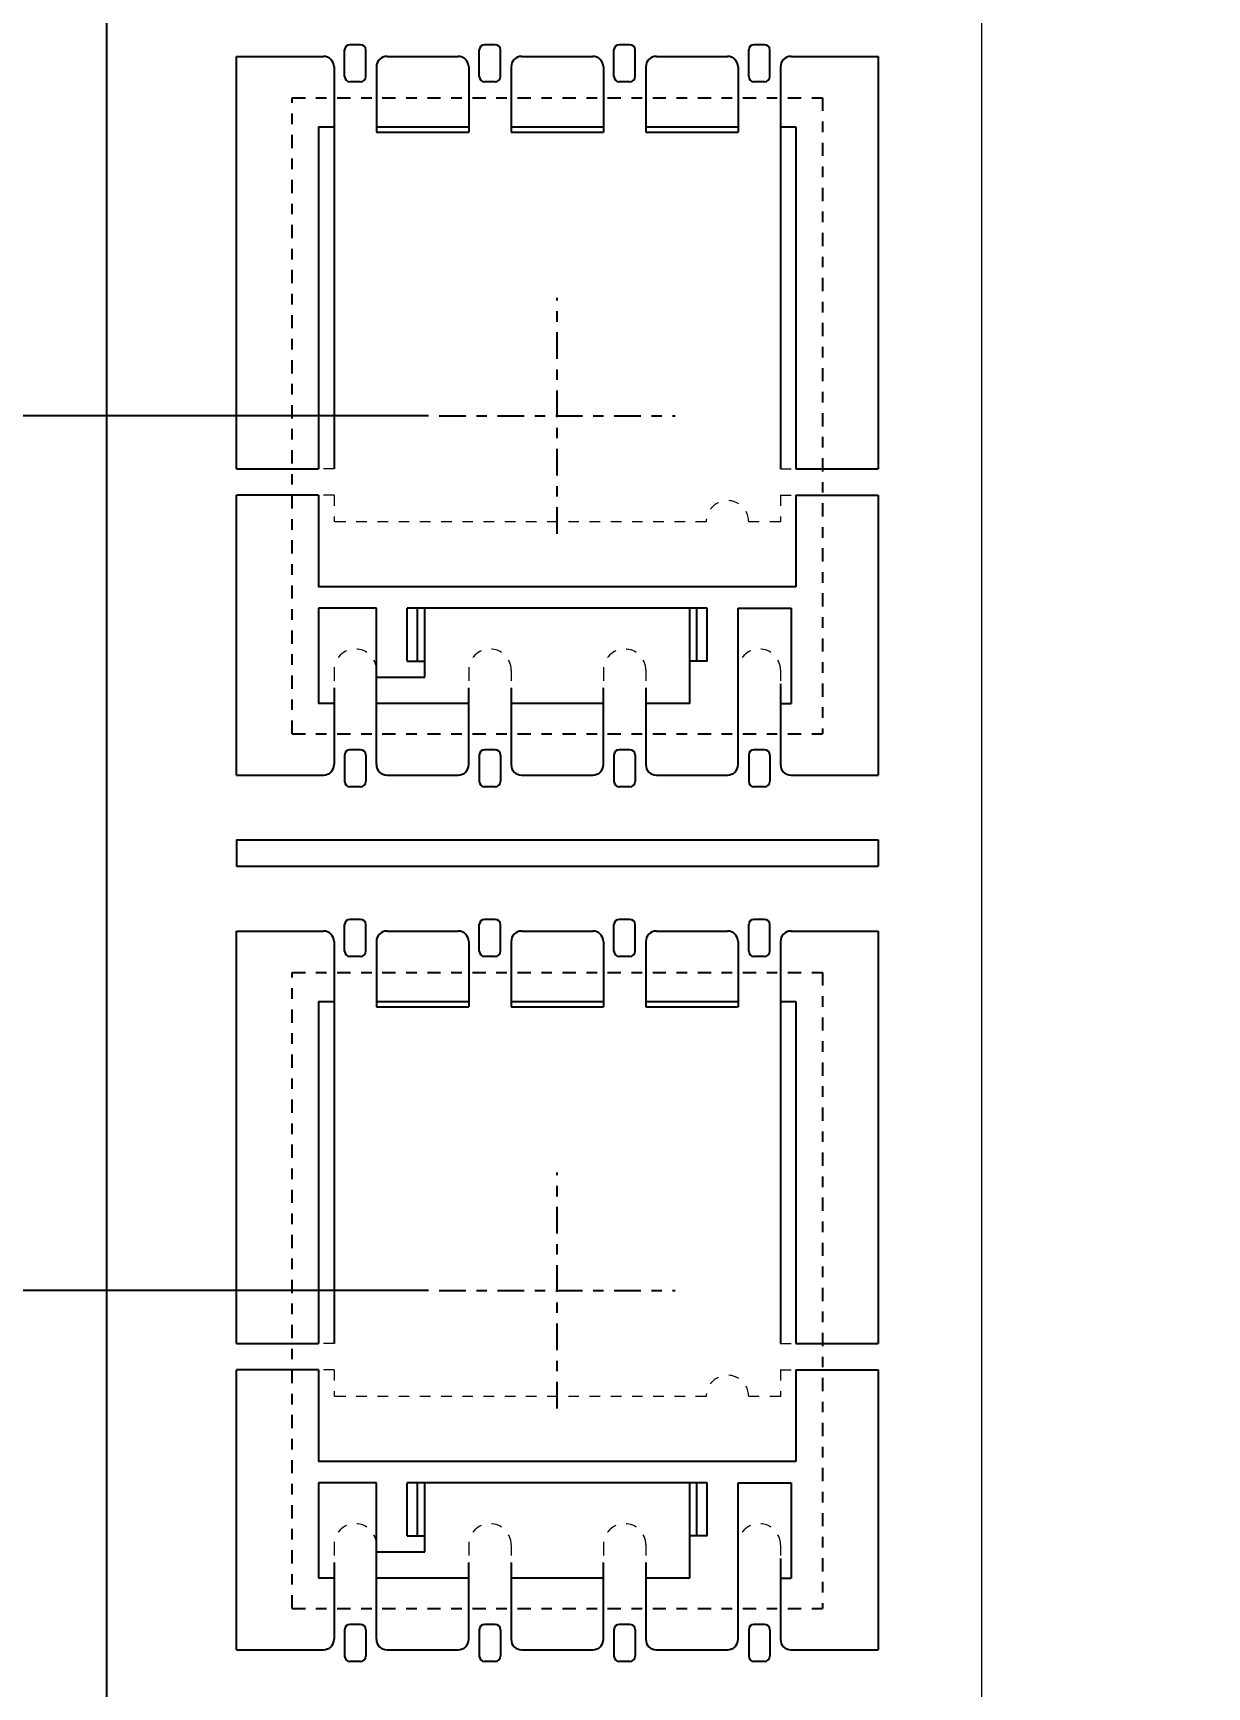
# Model space of a CAD drawing. Header units: inches. Extents: x -1651 to 1053, y -382 to 593.
# Drawn here: x -1620.28 to -1609.21, y 534.57 to 550.17 of the extents above; entities that cross this region are included whole.
import ezdxf

# ---------------------------------------------------------------- set-up
doc = ezdxf.new("R2010")
doc.units = ezdxf.units.IN
doc.header["$LTSCALE"] = 0.1
doc.header["$MEASUREMENT"] = 0
doc.linetypes.add('CENTER', pattern=[2, 1.25, -0.25, 0.25, -0.25])
doc.linetypes.add('HIDDEN', pattern=[0.375, 0.25, -0.125])
doc.layers.add('1D', color=4, linetype='Continuous', lineweight=9)
doc.layers.add('P-L', color=7, linetype='HIDDEN', lineweight=13)
doc.layers.add('3', color=7, linetype='Continuous')
doc.layers.add('3D', color=4, linetype='Continuous')
doc.styles.add('TEXT-1', font='simplex.shx')
doc.dimstyles.new('DM-1-1', dxfattribs={"dimtxt": 1, "dimasz": 1, "dimexe": 0.25, "dimexo": 0.1, "dimgap": 0.2, "dimtad": 0, "dimdec": 3, "dimzin": 0, "dimdsep": 46, "dimtxsty": 'TEXT-1', "dimcen": 0.09, "dimclrd": 256, "dimclre": 256, "dimclrt": 256, "dimadec": 0, "dimazin": 0, "dimtfac": 1, "dimtdec": 3, "dimtofl": 0, "dimtmove": 0, "dimatfit": 0, "dimfxl": 1, "dimtolj": 1, "dimtzin": 0, "dimarcsym": 0})

# ---------------------------------------------------------------- blocks, each defined once
blk = doc.blocks.new('*D73')
at = {"layer": '1D', "lineweight": -2, "transparency": 16777216}
blk.add_line((-1615.99, 507.632), (-1627.848, 507.632), dxfattribs=at)
at = {"layer": 'Defpoints', "color": 0, "transparency": 16777216}
for p in [(-1615.334, 579.232), (-1627.848, 507.632), (-1615.89, 507.632)]:
    blk.add_point(p, dxfattribs=at)
at = {"layer": '1D', "transparency": 16777216, "insert": (-1630.429, 507.632), "char_height": 1, "attachment_point": 5, "style": 'TEXT-1'}
blk.add_mtext('\\A1;71.600', dxfattribs=at)
blk = doc.blocks.new('*D76')
at = {"layer": '1D', "lineweight": -2, "transparency": 16777216}
for p, q in [((-1596.2, 505.932), (-1591.544, 505.932)), ((-1591.544, 505.932), (-1589.544, 505.928)), ((-1589.544, 505.928), (-1587.544, 505.928))]:
    blk.add_line(p, q, dxfattribs=at)
at = {"layer": 'Defpoints', "color": 0, "transparency": 16777216}
for p in [(-1615.334, 579.232), (-1596.3, 505.932), (-1587.544, 505.928)]:
    blk.add_point(p, dxfattribs=at)
at = {"layer": '1D', "transparency": 16777216, "insert": (-1584.868, 505.928), "char_height": 1, "attachment_point": 5, "style": 'TEXT-1'}
blk.add_mtext('\\A1;73.300', dxfattribs=at)
blk = doc.blocks.new('*D51')
at = {"layer": '1D', "lineweight": -2, "transparency": 16777216}
for p, q in [((-1626.232, 546.563), (-1628.232, 546.563)), ((-1624.232, 546.557), (-1626.232, 546.563)), ((-1616.547, 546.557), (-1624.232, 546.557))]:
    blk.add_line(p, q, dxfattribs=at)
at = {"layer": 'Defpoints', "color": 0, "transparency": 16777216}
for p in [(-1615.334, 579.232), (-1628.232, 546.563), (-1616.447, 546.557)]:
    blk.add_point(p, dxfattribs=at)
at = {"layer": '1D', "transparency": 16777216, "insert": (-1630.908, 546.563), "char_height": 1, "attachment_point": 5, "style": 'TEXT-1'}
blk.add_mtext('\\A1;32.675', dxfattribs=at)
blk = doc.blocks.new('*D52')
at = {"layer": '1D', "lineweight": -2, "transparency": 16777216}
for p, q in [((-1625.955, 538.315), (-1627.955, 538.315)), ((-1623.955, 538.307), (-1625.955, 538.315)), ((-1616.547, 538.307), (-1623.955, 538.307))]:
    blk.add_line(p, q, dxfattribs=at)
at = {"layer": 'Defpoints', "color": 0, "transparency": 16777216}
for p in [(-1615.334, 579.232), (-1627.955, 538.315), (-1616.447, 538.307)]:
    blk.add_point(p, dxfattribs=at)
at = {"layer": '1D', "transparency": 16777216, "insert": (-1630.631, 538.315), "char_height": 1, "attachment_point": 5, "style": 'TEXT-1'}
blk.add_mtext('\\A1;40.925', dxfattribs=at)
blk = doc.blocks.new('*D53')
at = {"layer": '1D', "lineweight": -2, "transparency": 16777216}
for p, q in [((-1626.398, 530.071), (-1628.398, 530.071)), ((-1624.398, 530.057), (-1626.398, 530.071)), ((-1616.547, 530.057), (-1624.398, 530.057))]:
    blk.add_line(p, q, dxfattribs=at)
at = {"layer": 'Defpoints', "color": 0, "transparency": 16777216}
for p in [(-1615.334, 579.232), (-1628.398, 530.071), (-1616.447, 530.057)]:
    blk.add_point(p, dxfattribs=at)
at = {"layer": '1D', "transparency": 16777216, "insert": (-1630.979, 530.071), "char_height": 1, "attachment_point": 5, "style": 'TEXT-1'}
blk.add_mtext('\\A1;49.175', dxfattribs=at)
blk = doc.blocks.new('*D54')
at = {"layer": '1D', "lineweight": -2, "transparency": 16777216}
for p, q in [((-1623.928, 521.807), (-1625.928, 521.79)), ((-1616.547, 521.807), (-1623.928, 521.807)), ((-1625.928, 521.79), (-1627.928, 521.79))]:
    blk.add_line(p, q, dxfattribs=at)
at = {"layer": 'Defpoints', "color": 0, "transparency": 16777216}
for p in [(-1615.334, 579.232), (-1616.447, 521.807), (-1627.928, 521.79)]:
    blk.add_point(p, dxfattribs=at)
at = {"layer": '1D', "transparency": 16777216, "insert": (-1630.604, 521.79), "char_height": 1, "attachment_point": 5, "style": 'TEXT-1'}
blk.add_mtext('\\A1;57.425', dxfattribs=at)
blk = doc.blocks.new('*D55')
at = {"layer": '1D', "lineweight": -2, "transparency": 16777216}
for p, q in [((-1626.011, 513.566), (-1628.011, 513.566)), ((-1624.011, 513.557), (-1626.011, 513.566)), ((-1616.547, 513.557), (-1624.011, 513.557))]:
    blk.add_line(p, q, dxfattribs=at)
at = {"layer": 'Defpoints', "color": 0, "transparency": 16777216}
for p in [(-1615.334, 579.232), (-1628.011, 513.566), (-1616.447, 513.557)]:
    blk.add_point(p, dxfattribs=at)
at = {"layer": '1D', "transparency": 16777216, "insert": (-1630.687, 513.566), "char_height": 1, "attachment_point": 5, "style": 'TEXT-1'}
blk.add_mtext('\\A1;65.675', dxfattribs=at)
blk = doc.blocks.new('*D78')
at = {"layer": '1D', "lineweight": -2, "transparency": 16777216}
blk.add_line((-1615.334, 506.976), (-1615.334, 500.266), dxfattribs=at)
at = {"layer": 'Defpoints', "color": 0, "transparency": 16777216}
for p in [(-1615.334, 579.232), (-1615.334, 507.076), (-1615.334, 500.266)]:
    blk.add_point(p, dxfattribs=at)
at = {"layer": '1D', "transparency": 16777216, "insert": (-1615.334, 498.066), "char_height": 1, "attachment_point": 5, "rotation": 90, "style": 'TEXT-1'}
blk.add_mtext('\\A1;0.000', dxfattribs=at)
blk = doc.blocks.new('*D79')
at = {"layer": '1D', "lineweight": -2, "transparency": 16777216}
blk.add_line((-1610.084, 506.976), (-1610.084, 500.241), dxfattribs=at)
at = {"layer": 'Defpoints', "color": 0, "transparency": 16777216}
for p in [(-1615.334, 579.232), (-1610.084, 507.076), (-1610.084, 500.241)]:
    blk.add_point(p, dxfattribs=at)
at = {"layer": '1D', "transparency": 16777216, "insert": (-1610.084, 498.041), "char_height": 1, "attachment_point": 5, "rotation": 90, "style": 'TEXT-1'}
blk.add_mtext('\\A1;5.250', dxfattribs=at)
blk = doc.blocks.new('*D80')
at = {"layer": '1D', "lineweight": -2, "transparency": 16777216}
blk.add_line((-1604.834, 506.976), (-1604.834, 501.064), dxfattribs=at)
at = {"layer": 'Defpoints', "color": 0, "transparency": 16777216}
for p in [(-1615.334, 579.232), (-1604.834, 507.076), (-1604.834, 501.064)]:
    blk.add_point(p, dxfattribs=at)
at = {"layer": '1D', "transparency": 16777216, "insert": (-1604.834, 498.483), "char_height": 1, "attachment_point": 5, "rotation": 90, "style": 'TEXT-1'}
blk.add_mtext('\\A1;10.500', dxfattribs=at)
blk = doc.blocks.new('*D81')
at = {"layer": '1D', "lineweight": -2, "transparency": 16777216}
blk.add_line((-1599.584, 506.976), (-1599.584, 501.064), dxfattribs=at)
at = {"layer": 'Defpoints', "color": 0, "transparency": 16777216}
for p in [(-1615.334, 579.232), (-1599.584, 507.076), (-1599.584, 501.064)]:
    blk.add_point(p, dxfattribs=at)
at = {"layer": '1D', "transparency": 16777216, "insert": (-1599.584, 498.483), "char_height": 1, "attachment_point": 5, "rotation": 90, "style": 'TEXT-1'}
blk.add_mtext('\\A1;15.750', dxfattribs=at)
blk = doc.blocks.new('*D115')
at = {"layer": '1D', "lineweight": -2, "transparency": 16777216}
blk.add_line((-1612.309, 505.932), (-1612.309, 500.168), dxfattribs=at)
at = {"layer": 'Defpoints', "color": 0, "transparency": 16777216}
for p in [(-1615.334, 579.232), (-1612.309, 506.032), (-1612.309, 500.168)]:
    blk.add_point(p, dxfattribs=at)
at = {"layer": '1D', "transparency": 16777216, "insert": (-1612.309, 497.968), "char_height": 1, "attachment_point": 5, "rotation": 90, "style": 'TEXT-1'}
blk.add_mtext('\\A1;3.025', dxfattribs=at)
blk = doc.blocks.new('*D116')
at = {"layer": '1D', "lineweight": -2, "transparency": 16777216}
blk.add_line((-1607.859, 505.932), (-1607.859, 500.237), dxfattribs=at)
at = {"layer": 'Defpoints', "color": 0, "transparency": 16777216}
for p in [(-1615.334, 579.232), (-1607.859, 506.032), (-1607.859, 500.237)]:
    blk.add_point(p, dxfattribs=at)
at = {"layer": '1D', "transparency": 16777216, "insert": (-1607.859, 498.037), "char_height": 1, "attachment_point": 5, "rotation": 90, "style": 'TEXT-1'}
blk.add_mtext('\\A1;7.475', dxfattribs=at)
blk = doc.blocks.new('*D117')
at = {"layer": '1D', "lineweight": -2, "transparency": 16777216}
blk.add_line((-1612.409, 509.307), (-1627.762, 509.307), dxfattribs=at)
at = {"layer": 'Defpoints', "color": 0, "transparency": 16777216}
for p in [(-1615.334, 579.232), (-1627.762, 509.307), (-1612.309, 509.307)]:
    blk.add_point(p, dxfattribs=at)
at = {"layer": '1D', "transparency": 16777216, "insert": (-1630.438, 509.307), "char_height": 1, "attachment_point": 5, "style": 'TEXT-1'}
blk.add_mtext('\\A1;69.925', dxfattribs=at)
blk = doc.blocks.new('*D121')
at = {"layer": '1D', "lineweight": -2, "transparency": 16777216}
blk.add_line((-1609.984, 511.932), (-1587.544, 511.932), dxfattribs=at)
at = {"layer": 'Defpoints', "color": 0, "transparency": 16777216}
for p in [(-1615.334, 579.232), (-1610.084, 511.932), (-1587.544, 511.932)]:
    blk.add_point(p, dxfattribs=at)
at = {"layer": '1D', "transparency": 16777216, "insert": (-1584.868, 511.932), "char_height": 1, "attachment_point": 5, "style": 'TEXT-1'}
blk.add_mtext('\\A1;67.300', dxfattribs=at)
blk = doc.blocks.new('*D122')
at = {"layer": '1D', "lineweight": -2, "transparency": 16777216}
blk.add_line((-1599.484, 517.432), (-1587.544, 517.432), dxfattribs=at)
at = {"layer": 'Defpoints', "color": 0, "transparency": 16777216}
for p in [(-1615.334, 579.232), (-1599.584, 517.432), (-1587.544, 517.432)]:
    blk.add_point(p, dxfattribs=at)
at = {"layer": '1D', "transparency": 16777216, "insert": (-1584.963, 517.432), "char_height": 1, "attachment_point": 5, "style": 'TEXT-1'}
blk.add_mtext('\\A1;61.800', dxfattribs=at)
blk = doc.blocks.new('*D123')
at = {"layer": '1D', "lineweight": -2, "transparency": 16777216}
blk.add_line((-1599.484, 521.432), (-1587.544, 521.432), dxfattribs=at)
at = {"layer": 'Defpoints', "color": 0, "transparency": 16777216}
for p in [(-1615.334, 579.232), (-1599.584, 521.432), (-1587.544, 521.432)]:
    blk.add_point(p, dxfattribs=at)
at = {"layer": '1D', "transparency": 16777216, "insert": (-1584.868, 521.432), "char_height": 1, "attachment_point": 5, "style": 'TEXT-1'}
blk.add_mtext('\\A1;57.800', dxfattribs=at)
blk = doc.blocks.new('*D124')
at = {"layer": '1D', "lineweight": -2, "transparency": 16777216}
blk.add_line((-1609.984, 526.932), (-1587.544, 526.932), dxfattribs=at)
at = {"layer": 'Defpoints', "color": 0, "transparency": 16777216}
for p in [(-1615.334, 579.232), (-1610.084, 526.932), (-1587.544, 526.932)]:
    blk.add_point(p, dxfattribs=at)
at = {"layer": '1D', "transparency": 16777216, "insert": (-1584.868, 526.932), "char_height": 1, "attachment_point": 5, "style": 'TEXT-1'}
blk.add_mtext('\\A1;52.300', dxfattribs=at)
blk = doc.blocks.new('*D125')
at = {"layer": '1D', "lineweight": -2, "transparency": 16777216}
blk.add_line((-1609.984, 530.932), (-1587.544, 530.932), dxfattribs=at)
at = {"layer": 'Defpoints', "color": 0, "transparency": 16777216}
for p in [(-1615.334, 579.232), (-1610.084, 530.932), (-1587.544, 530.932)]:
    blk.add_point(p, dxfattribs=at)
at = {"layer": '1D', "transparency": 16777216, "insert": (-1584.868, 530.932), "char_height": 1, "attachment_point": 5, "style": 'TEXT-1'}
blk.add_mtext('\\A1;48.300', dxfattribs=at)
blk = doc.blocks.new('*D126')
at = {"layer": '1D', "lineweight": -2, "transparency": 16777216}
blk.add_line((-1599.484, 538.932), (-1587.544, 538.932), dxfattribs=at)
at = {"layer": 'Defpoints', "color": 0, "transparency": 16777216}
for p in [(-1615.334, 579.232), (-1599.584, 538.932), (-1587.544, 538.932)]:
    blk.add_point(p, dxfattribs=at)
at = {"layer": '1D', "transparency": 16777216, "insert": (-1584.868, 538.932), "char_height": 1, "attachment_point": 5, "style": 'TEXT-1'}
blk.add_mtext('\\A1;40.300', dxfattribs=at)
blk = doc.blocks.new('*D127')
at = {"layer": '1D', "lineweight": -2, "transparency": 16777216}
blk.add_line((-1599.484, 542.932), (-1587.544, 542.932), dxfattribs=at)
at = {"layer": 'Defpoints', "color": 0, "transparency": 16777216}
for p in [(-1615.334, 579.232), (-1599.584, 542.932), (-1587.544, 542.932)]:
    blk.add_point(p, dxfattribs=at)
at = {"layer": '1D', "transparency": 16777216, "insert": (-1584.868, 542.932), "char_height": 1, "attachment_point": 5, "style": 'TEXT-1'}
blk.add_mtext('\\A1;36.300', dxfattribs=at)
blk = doc.blocks.new('*D149')
at = {"layer": '1D', "lineweight": -2, "transparency": 16777216}
blk.add_line((-1612.409, 506.032), (-1627.744, 506.032), dxfattribs=at)
at = {"layer": 'Defpoints', "color": 0, "transparency": 16777216}
for p in [(-1615.334, 579.232), (-1627.744, 506.032), (-1612.309, 506.032)]:
    blk.add_point(p, dxfattribs=at)
at = {"layer": '1D', "transparency": 16777216, "insert": (-1630.42, 506.032), "char_height": 1, "attachment_point": 5, "style": 'TEXT-1'}
blk.add_mtext('\\A1;73.200', dxfattribs=at)

msp = doc.modelspace()

# ---------------------------------------------------------------- linework, layer by layer
at = {"layer": '1D', "color": 0}
msp.add_line((-1611.33377, 550.93201), (-1611.33377, 530.93201), dxfattribs=at)
at = {"layer": '3'}
for p, q in [((-1619.58375, 580.20041), (-1619.58375, 506.66361)), ((-1617.18875, 550.05701), (-1617.28875, 550.05701)), ((-1615.91875, 550.05701), (-1616.01875, 550.05701)), ((-1614.64875, 550.05701), (-1614.74875, 550.05701)), ((-1613.37875, 550.05701), (-1613.47875, 550.05701)), ((-1618.35875, 546.05701), (-1618.35875, 549.94701)), ((-1618.35875, 549.94701), (-1617.53875, 549.94701)), ((-1617.33875, 549.75701), (-1617.33875, 550.00701)), ((-1617.13875, 549.75701), (-1617.13875, 550.00701)), ((-1616.93875, 549.94701), (-1616.26875, 549.94701)), ((-1616.06875, 549.75701), (-1616.06875, 550.00701)), ((-1615.86875, 549.75701), (-1615.86875, 550.00701)), ((-1615.66875, 549.94701), (-1614.99875, 549.94701)), ((-1614.79875, 549.75701), (-1614.79875, 550.00701)), ((-1614.59875, 549.75701), (-1614.59875, 550.00701)), ((-1614.39875, 549.94701), (-1613.72875, 549.94701)), ((-1613.52875, 549.75701), (-1613.52875, 550.00701)), ((-1613.32875, 549.75701), (-1613.32875, 550.00701)), ((-1613.12875, 549.94701), (-1612.30875, 549.94701)), ((-1612.30875, 549.94701), (-1612.30875, 546.05701)), ((-1617.43875, 549.84701), (-1617.43875, 549.33201)), ((-1617.03875, 549.84701), (-1617.03875, 549.33201)), ((-1616.16875, 549.84701), (-1616.16875, 549.33201)), ((-1615.76875, 549.84701), (-1615.76875, 549.33201)), ((-1614.89875, 549.84701), (-1614.89875, 549.33201)), ((-1614.49875, 549.84701), (-1614.49875, 549.33201)), ((-1613.62875, 549.84701), (-1613.62875, 549.33201)), ((-1613.22875, 549.84701), (-1613.22875, 549.33201)), ((-1617.18875, 549.70701), (-1617.28875, 549.70701)), ((-1615.91875, 549.70701), (-1616.01875, 549.70701)), ((-1614.64875, 549.70701), (-1614.74875, 549.70701)), ((-1613.37875, 549.70701), (-1613.47875, 549.70701)), ((-1617.58374, 549.28202), (-1617.58374, 546.05701)), ((-1617.58374, 549.28202), (-1617.43875, 549.28202)), ((-1617.43875, 549.33201), (-1617.43875, 546.05701)), ((-1617.03875, 549.33201), (-1617.03875, 549.23202)), ((-1617.03875, 549.28202), (-1616.16875, 549.28202)), ((-1616.16875, 549.33201), (-1616.16875, 549.23202)), ((-1615.76875, 549.33201), (-1615.76875, 549.23202)), ((-1615.76875, 549.28202), (-1614.89875, 549.28202)), ((-1614.89875, 549.33201), (-1614.89875, 549.23202)), ((-1614.49875, 549.33201), (-1614.49875, 549.23202)), ((-1614.49875, 549.28202), (-1613.62875, 549.28202)), ((-1613.62875, 549.33201), (-1613.62875, 549.23202)), ((-1613.22875, 549.33201), (-1613.22875, 546.05701)), ((-1613.22875, 549.28202), (-1613.08375, 549.28202)), ((-1613.08375, 549.28202), (-1613.08375, 546.05701)), ((-1617.03875, 549.23202), (-1616.16875, 549.23202)), ((-1615.76875, 549.23202), (-1614.89875, 549.23202)), ((-1614.49875, 549.23202), (-1613.62874, 549.23202)), ((-1618.35875, 546.05701), (-1617.58374, 546.05701)), ((-1613.08375, 546.05702), (-1612.30875, 546.05701)), ((-1618.35875, 543.16701), (-1618.35875, 545.80701)), ((-1617.58375, 545.80701), (-1618.35875, 545.80701)), ((-1617.58375, 545.80701), (-1617.58375, 544.94202)), ((-1613.08375, 545.80701), (-1612.30875, 545.80701)), ((-1613.08375, 545.80701), (-1613.08375, 544.94201)), ((-1612.30875, 545.80701), (-1612.30875, 543.16701)), ((-1613.08375, 544.94201), (-1617.58375, 544.94202)), ((-1617.03875, 544.74186), (-1617.58375, 544.74186)), ((-1617.58375, 544.74186), (-1617.58375, 543.84186)), ((-1617.03875, 543.26701), (-1617.03875, 544.74186)), ((-1613.91872, 544.74186), (-1616.74877, 544.74186)), ((-1616.74877, 544.24186), (-1616.74877, 544.74186)), ((-1616.65073, 544.24186), (-1616.65073, 544.74186)), ((-1616.58375, 544.09186), (-1616.58375, 544.74186)), ((-1614.08375, 543.84186), (-1614.08375, 544.74186)), ((-1614.01676, 544.24186), (-1614.01676, 544.74186)), ((-1613.91872, 544.24186), (-1613.91872, 544.74186)), ((-1613.62875, 543.26701), (-1613.62875, 544.74186)), ((-1613.62875, 544.74186), (-1613.12875, 544.74186)), ((-1613.12875, 544.74186), (-1613.12875, 543.84186)), ((-1616.74877, 544.24186), (-1616.58375, 544.24186)), ((-1613.91872, 544.24186), (-1614.08375, 544.24186)), ((-1617.43875, 543.99186), (-1617.43875, 543.26701)), ((-1617.03875, 544.09186), (-1616.58375, 544.09186)), ((-1616.16875, 543.26701), (-1616.16875, 543.99186)), ((-1615.76875, 543.99186), (-1615.76875, 543.26701)), ((-1614.89875, 543.26701), (-1614.89875, 543.99186)), ((-1614.49875, 543.99186), (-1614.49875, 543.26701)), ((-1613.22875, 544.02808), (-1613.22875, 543.26701)), ((-1617.43875, 543.84186), (-1617.58375, 543.84186)), ((-1616.16875, 543.84186), (-1617.03875, 543.84186)), ((-1614.89875, 543.84186), (-1615.76875, 543.84186)), ((-1614.08375, 543.84186), (-1614.49875, 543.84186)), ((-1613.22875, 543.84186), (-1613.12875, 543.84186)), ((-1617.33875, 543.35701), (-1617.33875, 543.10701)), ((-1617.18875, 543.40701), (-1617.28875, 543.40701)), ((-1617.13875, 543.35701), (-1617.13875, 543.10701)), ((-1616.06875, 543.35701), (-1616.06875, 543.10701)), ((-1615.91875, 543.40701), (-1616.01875, 543.40701)), ((-1615.86875, 543.35701), (-1615.86875, 543.10701)), ((-1614.79875, 543.35701), (-1614.79875, 543.10701)), ((-1614.64875, 543.40701), (-1614.74875, 543.40701)), ((-1614.59875, 543.35701), (-1614.59875, 543.10701)), ((-1613.52875, 543.35701), (-1613.52875, 543.10701)), ((-1613.37875, 543.40701), (-1613.47875, 543.40701)), ((-1613.32875, 543.35701), (-1613.32875, 543.10701)), ((-1618.35875, 543.16701), (-1617.53875, 543.16701)), ((-1617.18875, 543.05701), (-1617.28875, 543.05701)), ((-1616.93875, 543.16701), (-1616.26875, 543.16701)), ((-1615.91875, 543.05701), (-1616.01875, 543.05701)), ((-1615.66875, 543.16701), (-1614.99875, 543.16701)), ((-1614.64875, 543.05701), (-1614.74875, 543.05701)), ((-1614.39875, 543.16701), (-1613.72875, 543.16701)), ((-1613.37875, 543.05701), (-1613.47875, 543.05701)), ((-1613.12875, 543.16701), (-1612.30875, 543.16701)), ((-1618.35875, 542.55701), (-1612.30875, 542.55701)), ((-1618.35875, 542.55701), (-1618.35875, 542.30701)), ((-1612.30875, 542.55701), (-1612.30875, 542.30701)), ((-1618.35875, 542.30701), (-1612.30875, 542.30701)), ((-1617.18875, 541.80701), (-1617.28875, 541.80701)), ((-1615.91875, 541.80701), (-1616.01875, 541.80701)), ((-1614.64875, 541.80701), (-1614.74875, 541.80701)), ((-1613.37875, 541.80701), (-1613.47875, 541.80701)), ((-1618.35875, 537.80701), (-1618.35875, 541.69701)), ((-1618.35875, 541.69701), (-1617.53875, 541.69701)), ((-1617.33875, 541.50701), (-1617.33875, 541.75701)), ((-1617.13875, 541.50701), (-1617.13875, 541.75701)), ((-1616.93875, 541.69701), (-1616.26875, 541.69701)), ((-1616.06875, 541.50701), (-1616.06875, 541.75701)), ((-1615.86875, 541.50701), (-1615.86875, 541.75701)), ((-1615.66875, 541.69701), (-1614.99875, 541.69701)), ((-1614.79875, 541.50701), (-1614.79875, 541.75701)), ((-1614.59875, 541.50701), (-1614.59875, 541.75701)), ((-1614.39875, 541.69701), (-1613.72875, 541.69701)), ((-1613.52875, 541.50701), (-1613.52875, 541.75701)), ((-1613.32875, 541.50701), (-1613.32875, 541.75701)), ((-1613.12875, 541.69701), (-1612.30875, 541.69701)), ((-1612.30875, 541.69701), (-1612.30875, 537.80701)), ((-1617.43875, 541.59701), (-1617.43875, 541.08201)), ((-1617.18875, 541.45701), (-1617.28875, 541.45701)), ((-1617.03875, 541.59701), (-1617.03875, 541.08201)), ((-1616.16875, 541.59701), (-1616.16875, 541.08201)), ((-1615.91875, 541.45701), (-1616.01875, 541.45701)), ((-1615.76875, 541.59701), (-1615.76875, 541.08201)), ((-1614.89875, 541.59701), (-1614.89875, 541.08201)), ((-1614.64875, 541.45701), (-1614.74875, 541.45701)), ((-1614.49875, 541.59701), (-1614.49875, 541.08201)), ((-1613.62875, 541.59701), (-1613.62875, 541.08201)), ((-1613.37875, 541.45701), (-1613.47875, 541.45701)), ((-1613.22875, 541.59701), (-1613.22875, 541.08201)), ((-1617.58374, 541.03202), (-1617.58374, 537.80701)), ((-1617.58374, 541.03202), (-1617.43875, 541.03202)), ((-1617.43875, 541.08201), (-1617.43875, 537.80701)), ((-1617.03875, 541.08201), (-1617.03875, 540.98202)), ((-1617.03875, 541.03202), (-1616.16875, 541.03202)), ((-1616.16875, 541.08201), (-1616.16875, 540.98202)), ((-1615.76875, 541.08201), (-1615.76875, 540.98202)), ((-1615.76875, 541.03202), (-1614.89875, 541.03202)), ((-1614.89875, 541.08201), (-1614.89875, 540.98202)), ((-1614.49875, 541.08201), (-1614.49875, 540.98202)), ((-1614.49875, 541.03202), (-1613.62875, 541.03202)), ((-1613.62875, 541.08201), (-1613.62875, 540.98202)), ((-1613.22875, 541.08201), (-1613.22875, 537.80701)), ((-1613.22875, 541.03202), (-1613.08375, 541.03202)), ((-1613.08375, 541.03202), (-1613.08375, 537.80701)), ((-1617.03875, 540.98202), (-1616.16875, 540.98202)), ((-1615.76875, 540.98202), (-1614.89875, 540.98202)), ((-1614.49875, 540.98202), (-1613.62874, 540.98202)), ((-1618.35875, 537.80701), (-1617.58374, 537.80701)), ((-1613.08375, 537.80702), (-1612.30875, 537.80701)), ((-1618.35875, 534.91701), (-1618.35875, 537.55701)), ((-1617.58375, 537.55701), (-1618.35875, 537.55701)), ((-1617.58375, 537.55701), (-1617.58375, 536.69202)), ((-1613.08375, 537.55701), (-1612.30875, 537.55701)), ((-1613.08375, 537.55701), (-1613.08375, 536.69201)), ((-1612.30875, 537.55701), (-1612.30875, 534.91701)), ((-1613.08375, 536.69201), (-1617.58375, 536.69202)), ((-1617.03875, 536.49186), (-1617.58375, 536.49186)), ((-1617.58375, 536.49186), (-1617.58375, 535.59186)), ((-1617.03875, 535.01701), (-1617.03875, 536.49186)), ((-1613.91872, 536.49186), (-1616.74877, 536.49186)), ((-1616.74877, 535.99186), (-1616.74877, 536.49186)), ((-1616.65073, 535.99186), (-1616.65073, 536.49186)), ((-1616.58375, 535.84186), (-1616.58375, 536.49186)), ((-1614.08375, 535.59186), (-1614.08375, 536.49186)), ((-1614.01676, 535.99186), (-1614.01676, 536.49186)), ((-1613.91872, 535.99186), (-1613.91872, 536.49186)), ((-1613.62875, 535.01701), (-1613.62875, 536.49186)), ((-1613.62875, 536.49186), (-1613.12875, 536.49186)), ((-1613.12875, 536.49186), (-1613.12875, 535.59186)), ((-1617.03875, 535.84186), (-1616.58375, 535.84186)), ((-1616.74877, 535.99186), (-1616.58375, 535.99186)), ((-1613.91872, 535.99186), (-1614.08375, 535.99186)), ((-1617.43875, 535.74186), (-1617.43875, 535.01701)), ((-1616.16875, 535.01701), (-1616.16875, 535.74186)), ((-1615.76875, 535.74186), (-1615.76875, 535.01701)), ((-1614.89875, 535.01701), (-1614.89875, 535.74186)), ((-1614.49875, 535.74186), (-1614.49875, 535.01701)), ((-1613.22875, 535.77808), (-1613.22875, 535.01701)), ((-1617.43875, 535.59186), (-1617.58375, 535.59186)), ((-1616.16875, 535.59186), (-1617.03875, 535.59186)), ((-1614.89875, 535.59186), (-1615.76875, 535.59186)), ((-1614.08375, 535.59186), (-1614.49875, 535.59186)), ((-1613.22875, 535.59186), (-1613.12875, 535.59186)), ((-1617.33875, 535.10701), (-1617.33875, 534.85701)), ((-1617.18875, 535.15701), (-1617.28875, 535.15701)), ((-1617.13875, 535.10701), (-1617.13875, 534.85701)), ((-1616.06875, 535.10701), (-1616.06875, 534.85701)), ((-1615.91875, 535.15701), (-1616.01875, 535.15701)), ((-1615.86875, 535.10701), (-1615.86875, 534.85701)), ((-1614.79875, 535.10701), (-1614.79875, 534.85701)), ((-1614.64875, 535.15701), (-1614.74875, 535.15701)), ((-1614.59875, 535.10701), (-1614.59875, 534.85701)), ((-1613.52875, 535.10701), (-1613.52875, 534.85701)), ((-1613.37875, 535.15701), (-1613.47875, 535.15701)), ((-1613.32875, 535.10701), (-1613.32875, 534.85701)), ((-1618.35875, 534.91701), (-1617.53875, 534.91701)), ((-1616.93875, 534.91701), (-1616.26875, 534.91701)), ((-1615.66875, 534.91701), (-1614.99875, 534.91701)), ((-1614.39875, 534.91701), (-1613.72875, 534.91701)), ((-1613.12875, 534.91701), (-1612.30875, 534.91701)), ((-1617.18875, 534.80701), (-1617.28875, 534.80701)), ((-1615.91875, 534.80701), (-1616.01875, 534.80701)), ((-1614.64875, 534.80701), (-1614.74875, 534.80701)), ((-1613.37875, 534.80701), (-1613.47875, 534.80701))]:
    msp.add_line(p, q, dxfattribs=at)
for centre, radius, start, end in [((-1617.28875, 550.00701), 0.05, 90, 180), ((-1617.18875, 550.00701), 0.05, 0, 90), ((-1616.01875, 550.00701), 0.05, 90, 180), ((-1615.91875, 550.00701), 0.05, 0, 90), ((-1614.74875, 550.00701), 0.05, 90, 180), ((-1614.64875, 550.00701), 0.05, 0, 90), ((-1613.47875, 550.00701), 0.05, 90, 180), ((-1613.37875, 550.00701), 0.05, 0, 90), ((-1617.53875, 549.84701), 0.1, 0, 90), ((-1616.93875, 549.84701), 0.1, 90, 180), ((-1616.26875, 549.84701), 0.1, 0, 90), ((-1615.66875, 549.84701), 0.1, 90, 180), ((-1614.99875, 549.84701), 0.1, 0, 90), ((-1614.39875, 549.84701), 0.1, 90, 180), ((-1613.72875, 549.84701), 0.1, 360, 90), ((-1613.12875, 549.84701), 0.1, 90, 180), ((-1617.28875, 549.75701), 0.05, 180, 270), ((-1617.18875, 549.75701), 0.05, 270, 0), ((-1616.01875, 549.75701), 0.05, 180, 270), ((-1615.91875, 549.75701), 0.05, 270, 0), ((-1614.74875, 549.75701), 0.05, 180, 270), ((-1614.64875, 549.75701), 0.05, 270, 0), ((-1613.47875, 549.75701), 0.05, 180, 270), ((-1613.37875, 549.75701), 0.05, 270, 0), ((-1617.28875, 543.35701), 0.05, 90, 180), ((-1617.18875, 543.35701), 0.05, 0, 90), ((-1616.01875, 543.35701), 0.05, 90, 180), ((-1615.91875, 543.35701), 0.05, 0, 90), ((-1614.74875, 543.35701), 0.05, 90, 180), ((-1614.64875, 543.35701), 0.05, 0, 90), ((-1613.47875, 543.35701), 0.05, 90, 180), ((-1613.37875, 543.35701), 0.05, 0, 90), ((-1617.53875, 543.26701), 0.1, 270, 0), ((-1616.93875, 543.26701), 0.1, 180, 270), ((-1616.26875, 543.26701), 0.1, 270, 0), ((-1615.66875, 543.26701), 0.1, 180, 270), ((-1614.99875, 543.26701), 0.1, 270, 0), ((-1614.39875, 543.26701), 0.1, 180, 270), ((-1613.72875, 543.26701), 0.1, 270, 0), ((-1613.12875, 543.26701), 0.1, 180, 270), ((-1617.28875, 543.10701), 0.05, 180, 270), ((-1617.18875, 543.10701), 0.05, 270, 0), ((-1616.01875, 543.10701), 0.05, 180, 270), ((-1615.91875, 543.10701), 0.05, 270, 0), ((-1614.74875, 543.10701), 0.05, 180, 270), ((-1614.64875, 543.10701), 0.05, 270, 0), ((-1613.47875, 543.10701), 0.05, 180, 270), ((-1613.37875, 543.10701), 0.05, 270, 0), ((-1617.28875, 541.75701), 0.05, 90, 180), ((-1617.18875, 541.75701), 0.05, 0, 90), ((-1616.01875, 541.75701), 0.05, 90, 180), ((-1615.91875, 541.75701), 0.05, 0, 90), ((-1614.74875, 541.75701), 0.05, 90, 180), ((-1614.64875, 541.75701), 0.05, 0, 90), ((-1613.47875, 541.75701), 0.05, 90, 180), ((-1613.37875, 541.75701), 0.05, 0, 90), ((-1617.53875, 541.59701), 0.1, 0, 90), ((-1616.93875, 541.59701), 0.1, 90, 180), ((-1616.26875, 541.59701), 0.1, 0, 90), ((-1615.66875, 541.59701), 0.1, 90, 180), ((-1614.99875, 541.59701), 0.1, 0, 90), ((-1614.39875, 541.59701), 0.1, 90, 180), ((-1613.72875, 541.59701), 0.1, 360, 90), ((-1613.12875, 541.59701), 0.1, 90, 180), ((-1617.28875, 541.50701), 0.05, 180, 270), ((-1617.18875, 541.50701), 0.05, 270, 0), ((-1616.01875, 541.50701), 0.05, 180, 270), ((-1615.91875, 541.50701), 0.05, 270, 0), ((-1614.74875, 541.50701), 0.05, 180, 270), ((-1614.64875, 541.50701), 0.05, 270, 0), ((-1613.47875, 541.50701), 0.05, 180, 270), ((-1613.37875, 541.50701), 0.05, 270, 0), ((-1617.28875, 535.10701), 0.05, 90, 180), ((-1617.18875, 535.10701), 0.05, 0, 90), ((-1616.01875, 535.10701), 0.05, 90, 180), ((-1615.91875, 535.10701), 0.05, 0, 90), ((-1614.74875, 535.10701), 0.05, 90, 180), ((-1614.64875, 535.10701), 0.05, 0, 90), ((-1613.47875, 535.10701), 0.05, 90, 180), ((-1613.37875, 535.10701), 0.05, 0, 90), ((-1617.53875, 535.01701), 0.1, 270, 0), ((-1616.93875, 535.01701), 0.1, 180, 270), ((-1616.26875, 535.01701), 0.1, 270, 0), ((-1615.66875, 535.01701), 0.1, 180, 270), ((-1614.99875, 535.01701), 0.1, 270, 0), ((-1614.39875, 535.01701), 0.1, 180, 270), ((-1613.72875, 535.01701), 0.1, 270, 0), ((-1613.12875, 535.01701), 0.1, 180, 270), ((-1617.28875, 534.85701), 0.05, 180, 270), ((-1617.18875, 534.85701), 0.05, 270, 0), ((-1616.01875, 534.85701), 0.05, 180, 270), ((-1615.91875, 534.85701), 0.05, 270, 0), ((-1614.74875, 534.85701), 0.05, 180, 270), ((-1614.64875, 534.85701), 0.05, 270, 0), ((-1613.47875, 534.85701), 0.05, 180, 270), ((-1613.37875, 534.85701), 0.05, 270, 0)]:
    msp.add_arc(centre, radius, start, end, dxfattribs=at)
at = {"layer": '3D', "color": 2, "linetype": 'CENTER'}
for p, q in [((-1617.83375, 543.55701), (-1617.83375, 549.55701)), ((-1617.83375, 549.55701), (-1612.83375, 549.55701)), ((-1612.83375, 549.55701), (-1612.83375, 543.55701)), ((-1617.83375, 543.55701), (-1612.83375, 543.55701)), ((-1617.83375, 535.30701), (-1617.83375, 541.30701)), ((-1617.83375, 541.30701), (-1612.83375, 541.30701)), ((-1612.83375, 541.30701), (-1612.83375, 535.30701)), ((-1617.83375, 535.30701), (-1612.83375, 535.30701))]:
    msp.add_line(p, q, dxfattribs=at)
at = {"layer": '3D', "color": 1, "linetype": 'CENTER', "ltscale": 2}
for p, q in [((-1615.33375, 545.44424), (-1615.33375, 547.66979)), ((-1616.44652, 546.55701), (-1614.22097, 546.55701)), ((-1615.33375, 537.19424), (-1615.33375, 539.41979)), ((-1616.44652, 538.30701), (-1614.22097, 538.30701))]:
    msp.add_line(p, q, dxfattribs=at)
at = {"layer": 'P-L', "ltscale": 4}
for p, q in [((-1617.43875, 546.05701), (-1617.58374, 546.05701)), ((-1613.22875, 546.05701), (-1613.08375, 546.05701)), ((-1617.43875, 545.80701), (-1617.58375, 545.80701)), ((-1617.43875, 545.80701), (-1617.43875, 545.55702)), ((-1613.22875, 545.80701), (-1613.08376, 545.80701)), ((-1613.22874, 545.80701), (-1613.22874, 545.55702)), ((-1613.92874, 545.55701), (-1617.43875, 545.55702)), ((-1613.22874, 545.55701), (-1613.52874, 545.55701)), ((-1617.43875, 544.15701), (-1617.43875, 543.99186)), ((-1616.16875, 544.15701), (-1616.16875, 543.99186)), ((-1615.76875, 544.15701), (-1615.76875, 543.99186)), ((-1614.89875, 544.15701), (-1614.89875, 543.99186)), ((-1614.49875, 544.15701), (-1614.49875, 543.99186)), ((-1613.22875, 544.15701), (-1613.22875, 544.02808)), ((-1617.43875, 537.80701), (-1617.58374, 537.80701)), ((-1613.22875, 537.80701), (-1613.08375, 537.80701)), ((-1617.43875, 537.55701), (-1617.58375, 537.55701)), ((-1617.43875, 537.55701), (-1617.43875, 537.30702)), ((-1613.22875, 537.55701), (-1613.08376, 537.55701)), ((-1613.22874, 537.55701), (-1613.22874, 537.30702)), ((-1613.92874, 537.30701), (-1617.43875, 537.30702)), ((-1613.22874, 537.30701), (-1613.52874, 537.30701)), ((-1617.43875, 535.90701), (-1617.43875, 535.74186)), ((-1616.16875, 535.90701), (-1616.16875, 535.74186)), ((-1615.76875, 535.90701), (-1615.76875, 535.74186)), ((-1614.89875, 535.90701), (-1614.89875, 535.74186)), ((-1614.49875, 535.90701), (-1614.49875, 535.74186)), ((-1613.22875, 535.90701), (-1613.22875, 535.77808))]:
    msp.add_line(p, q, dxfattribs=at)
for centre, start, end in [((-1613.72874, 545.55702), 359.997797, 180.001977), ((-1617.23875, 544.15701), 0, 180), ((-1615.96875, 544.15701), 0, 180), ((-1614.69875, 544.15701), 0, 180), ((-1613.42875, 544.15701), 0, 180), ((-1613.72874, 537.30702), 359.997797, 180.001977), ((-1617.23875, 535.90701), 0, 180), ((-1615.96875, 535.90701), 0, 180), ((-1614.69875, 535.90701), 0, 180), ((-1613.42875, 535.90701), 0, 180)]:
    msp.add_arc(centre, 0.2, start, end, dxfattribs=at)

# ---------------------------------------------------------------- dimensions: what is measured, and where the dimension line sits
at = {"layer": '1D'}
for feature_location, offset, dtype, origin, picture, middle in [((-1616.44652, 530.05701), (-11.95152, 0.01426), 0, (-1615.33375, 579.23201), '*D53', (-1630.979, 530.07127)), ((-1616.44652, 546.55701), (-11.78536, 0.00551), 0, (-1615.33375, 579.23201), '*D51', (-1630.90808, 546.56253)), ((-1616.44652, 513.55701), (-11.56442, 0.00862), 0, (-1615.33375, 579.23201), '*D55', (-1630.68713, 513.56563)), ((-1616.44652, 538.30701), (-11.50859, 0.0082), 0, (-1615.33375, 579.23201), '*D52', (-1630.6313, 538.31521)), ((-1616.44652, 521.80701), (-11.48131, -0.01692), 0, (-1615.33375, 579.23201), '*D54', (-1630.60402, 521.79009)), ((-1615.89013, 507.63201), (-11.95745, 0), 0, (-1615.33375, 579.23201), '*D73', (-1630.42854, 507.63201)), ((-1612.30875, 506.03201), (-15.43498, 0), 0, (-1615.33375, 579.23201), '*D149', (-1630.41992, 506.03201)), ((-1612.30875, 509.30701), (-15.45312, 0), 0, (-1615.33375, 579.23201), '*D117', (-1630.43806, 509.30701)), ((-1615.333745731, 507.075625752), (0, -6.80985464), 1, (-1615.333745728, 579.232014867), '*D78', (-1615.333745731, 498.065771112)), ((-1596.30001, 505.93201), (8.75595, -0.00356), 0, (-1615.33375, 579.23201), '*D76', (-1584.86787, 505.92845)), ((-1610.08375, 507.07563), (0, -6.8348), 1, (-1615.33375, 579.23201), '*D79', (-1610.08375, 498.04083)), ((-1604.83375, 507.07563), (0, -6.01172), 1, (-1615.33375, 579.23201), '*D80', (-1604.83375, 498.48296)), ((-1599.58375, 507.07563), (0, -6.01172), 1, (-1615.33375, 579.23201), '*D81', (-1599.58375, 498.48296)), ((-1612.30875, 506.03201), (0, -5.8638), 1, (-1615.33375, 579.23201), '*D115', (-1612.30875, 497.96821)), ((-1607.85875, 506.03201), (0, -5.79477), 1, (-1615.33375, 579.23201), '*D116', (-1607.85875, 498.03725))]:
    dim = msp.add_ordinate_dim(feature_location=feature_location, offset=offset, dtype=dtype, origin=origin, dimstyle='DM-1-1', dxfattribs=at)
    dim.commit()
    dim.dimension.update_dxf_attribs({"geometry": picture, "text_midpoint": middle})
at = {"layer": '1D', "color": 0}
for feature_location, offset, picture, middle in [((-1610.08377, 511.93201), (22.53972, 0), '*D121', (-1584.86787, 511.93201)), ((-1599.58375, 517.43201), (12.03969, 0), '*D122', (-1584.96311, 517.43201)), ((-1599.58375, 521.43201), (12.03969, 0), '*D123', (-1584.86787, 521.43201)), ((-1610.08377, 526.93201), (22.53972, 0), '*D124', (-1584.86787, 526.93201)), ((-1610.08377, 530.93201), (22.53972, 0), '*D125', (-1584.86787, 530.93201)), ((-1599.58375, 538.93201), (12.03969, 0), '*D126', (-1584.86787, 538.93201)), ((-1599.58375, 542.93201), (12.03969, 0), '*D127', (-1584.86787, 542.93201))]:
    dim = msp.add_ordinate_dim(feature_location=feature_location, offset=offset, dtype=0, origin=(-1615.33375, 579.23201), dimstyle='DM-1-1', dxfattribs=at)
    dim.commit()
    dim.dimension.update_dxf_attribs({"geometry": picture, "text_midpoint": middle})

doc.saveas('drawing.dxf')
